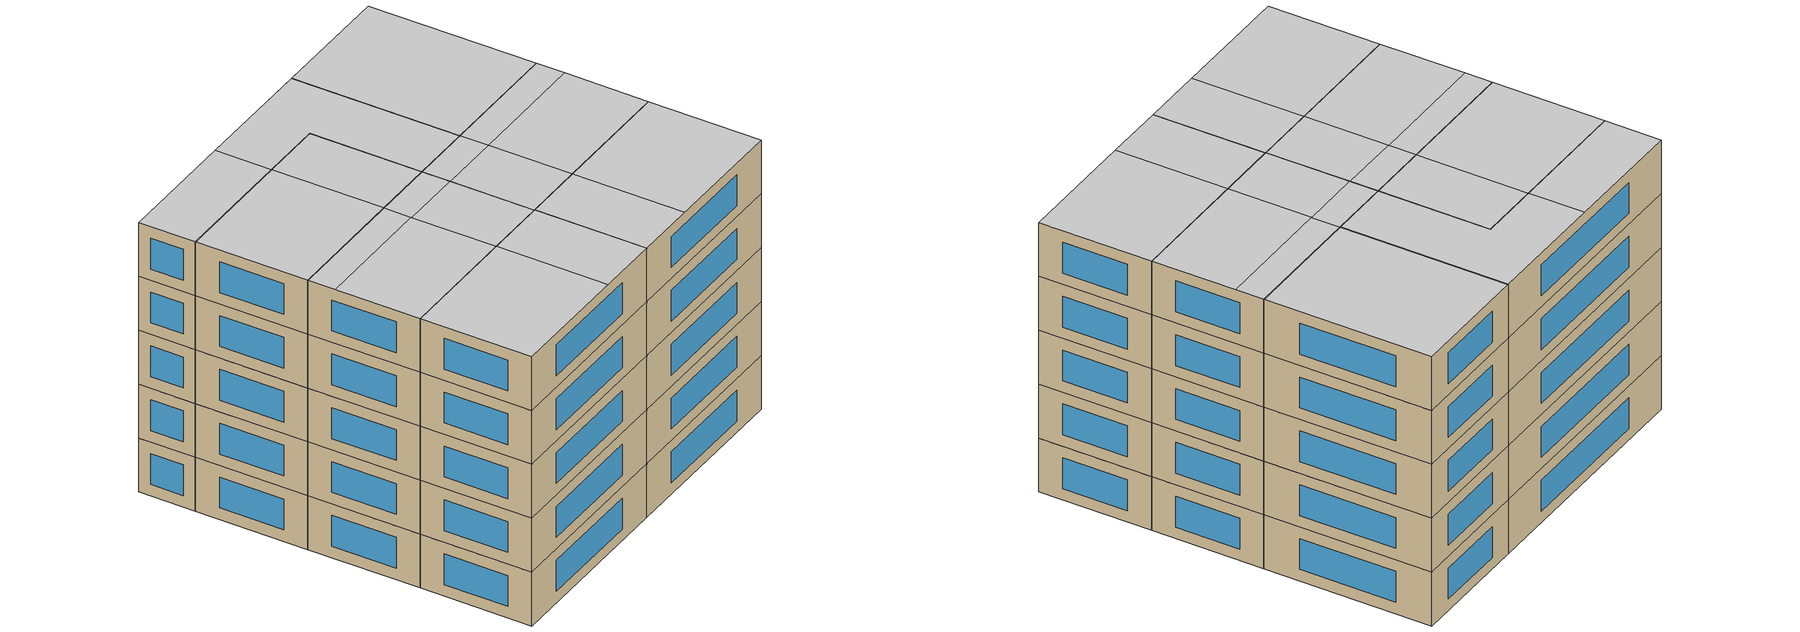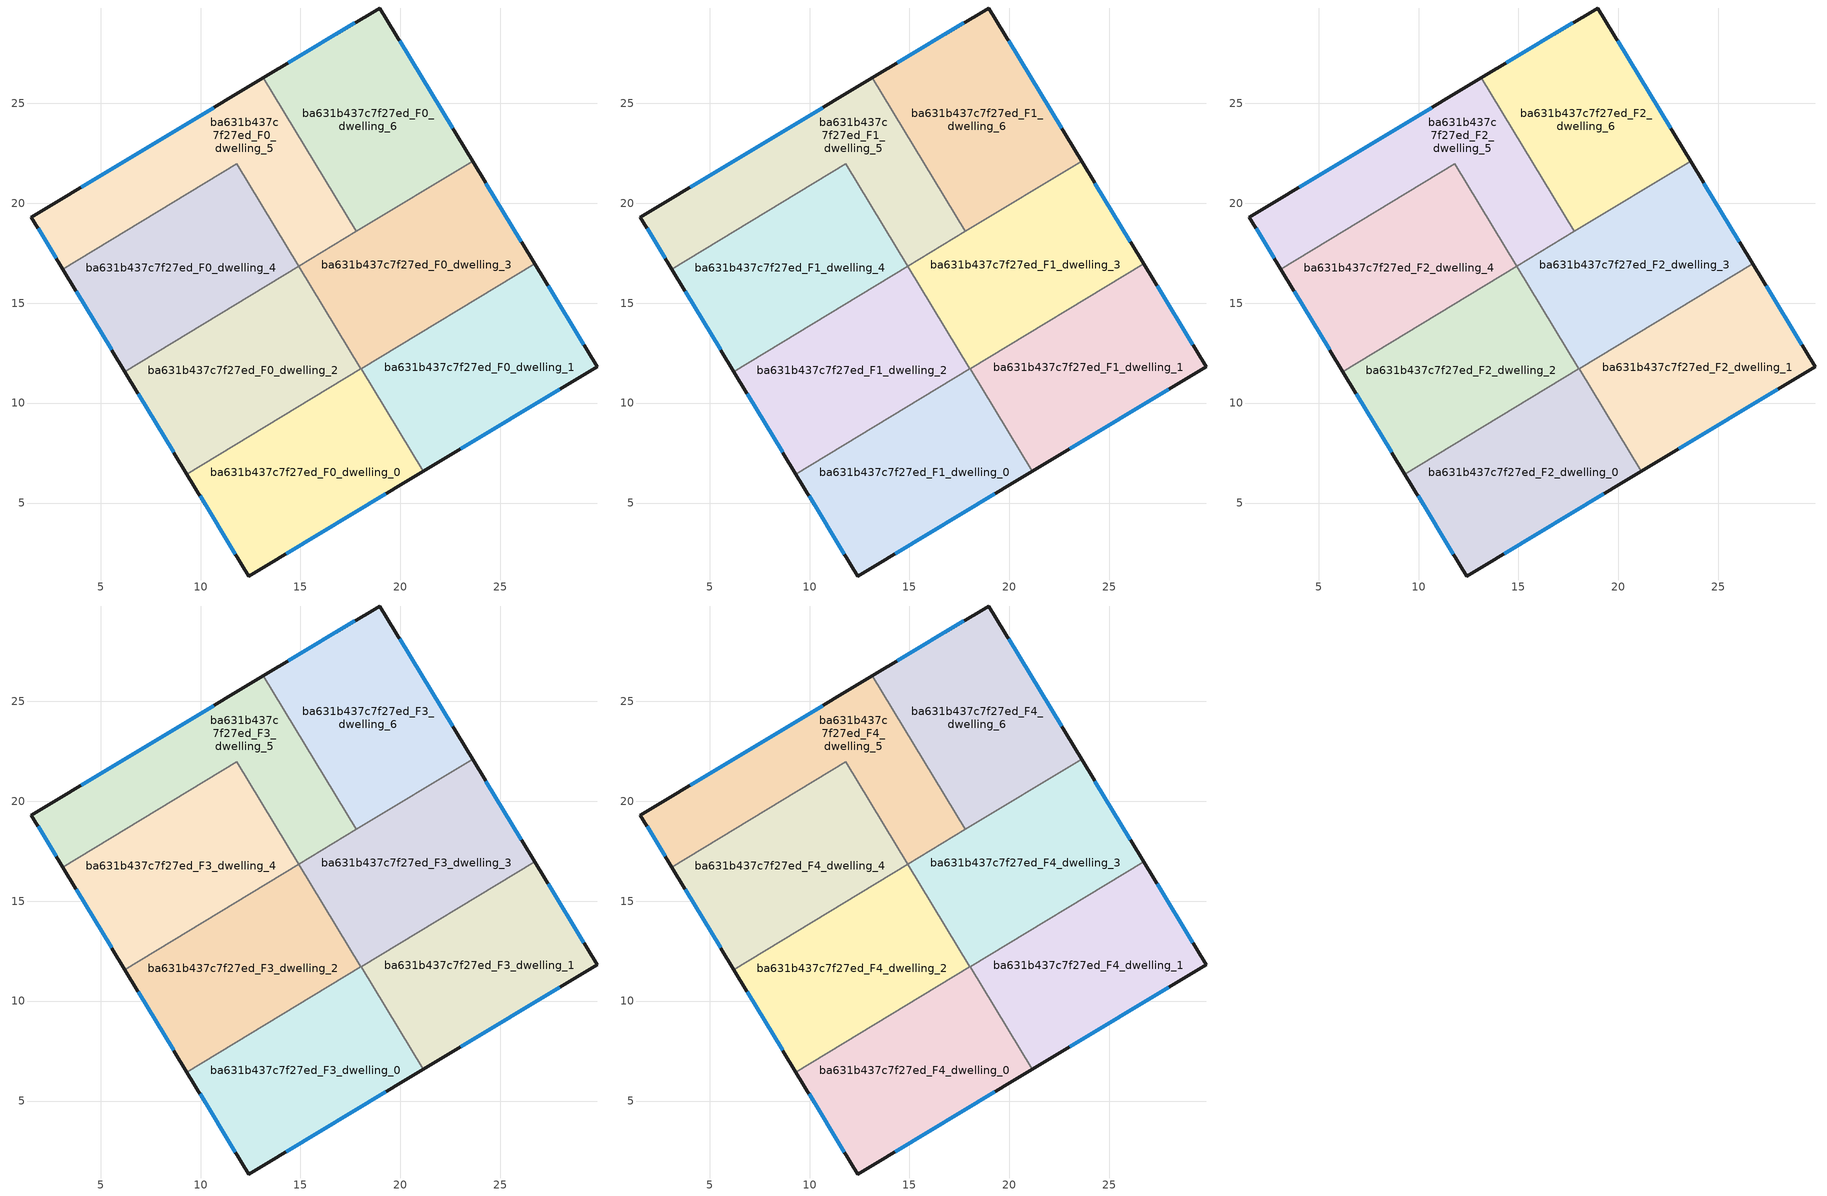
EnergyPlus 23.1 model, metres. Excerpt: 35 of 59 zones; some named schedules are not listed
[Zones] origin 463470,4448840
ba631b437c7f27ed_F0_dwelling_0
 floor ground (EU_floor_Construction): 18.05,11.73 21.15,6.6 12.41,1.35 9.32,6.44 z0
 wall outside (EU_wall_Construction): 9.32,6.44 12.41,1.35 21.15,6.6 z0:3
 wall to ba631b437c7f27ed_F0_dwelling_1 (EU_wall_Construction): 21.15,6.6 18.05,11.73 z0:3
 wall to ba631b437c7f27ed_F0_dwelling_2 (EU_wall_Construction): 18.02,11.71 9.32,6.44 z0:3
 wall to ba631b437c7f27ed_F0_dwelling_3 (EU_wall_Construction): 18.05,11.73 18.02,11.71 z0:3
 window (EU_Window_Construction): 14.28,2.47 19.28,5.48 / 9.98,5.35 11.75,2.44 z0.64:2.36
ba631b437c7f27ed_F0_dwelling_1
 floor ground (EU_floor_Construction): 26.72,16.98 29.84,11.82 21.15,6.6 18.05,11.73 z0
 wall outside (EU_wall_Construction): 21.15,6.6 29.84,11.82 26.72,16.98 z0:3
 wall to ba631b437c7f27ed_F0_dwelling_3 (EU_wall_Construction): 26.72,16.98 18.05,11.73 z0:3
 window (EU_Window_Construction): 23.01,7.72 27.98,10.7 / 29.17,12.93 27.39,15.87 z0.64:2.36
ba631b437c7f27ed_F0_dwelling_2
 floor ground (EU_floor_Construction): 14.91,16.84 18.02,11.71 9.32,6.44 6.22,11.57 z0
 wall outside (EU_wall_Construction): 6.22,11.57 9.32,6.44 z0:3
 wall to ba631b437c7f27ed_F0_dwelling_4 (EU_wall_Construction): 14.91,16.84 6.22,11.57 z0:3
 wall to ba631b437c7f27ed_F0_dwelling_3 (EU_wall_Construction): 18.02,11.71 14.91,16.84 z0:3
 window (EU_Window_Construction): 6.88,10.47 8.66,7.54 z0.64:2.36
ba631b437c7f27ed_F0_dwelling_3
 floor ground (EU_floor_Construction): 23.61,22.11 26.72,16.98 18.02,11.71 14.91,16.84 z0
 wall outside (EU_wall_Construction): 26.72,16.98 23.61,22.11 z0:3
 wall to ba631b437c7f27ed_F0_dwelling_6 (EU_wall_Construction): 23.61,22.11 17.8,18.58 z0:3
 wall to ba631b437c7f27ed_F0_dwelling_5 (EU_wall_Construction): 17.8,18.58 14.91,16.84 z0:3
 window (EU_Window_Construction): 26.05,18.08 24.28,21.01 z0.64:2.36
ba631b437c7f27ed_F0_dwelling_4
 floor ground (EU_floor_Construction): 11.81,21.97 14.91,16.84 6.22,11.57 3.11,16.7 z0
 wall outside (EU_wall_Construction): 3.11,16.7 6.22,11.57 z0:3
 wall to ba631b437c7f27ed_F0_dwelling_5 (EU_wall_Construction): 14.91,16.84 11.81,21.97 3.11,16.7 z0:3
 window (EU_Window_Construction): 3.78,15.6 5.55,12.67 z0.64:2.36
ba631b437c7f27ed_F0_dwelling_5
 floor ground (EU_floor_Construction): 13.15,26.26 17.8,18.58 14.91,16.84 11.81,21.97 3.11,16.7 1.54,19.29 z0
 wall outside (EU_wall_Construction): 13.15,26.26 1.54,19.29 3.11,16.7 z0:3
 wall to ba631b437c7f27ed_F0_dwelling_6 (EU_wall_Construction): 17.8,18.58 13.15,26.26 z0:3
 window (EU_Window_Construction): 1.88,18.74 2.77,17.25 / 10.66,24.77 4.02,20.79 z0.64:2.36
ba631b437c7f27ed_F0_dwelling_6
 floor ground (EU_floor_Construction): 18.97,29.76 23.61,22.11 17.8,18.58 13.15,26.26 z0
 wall outside (EU_wall_Construction): 23.61,22.11 18.97,29.76 13.15,26.26 z0:3
 window (EU_Window_Construction): 17.72,29.02 14.39,27.01 / 22.62,23.75 19.97,28.12 z0.64:2.36
ba631b437c7f27ed_F1_dwelling_0
 floor to ba631b437c7f27ed_F0_dwelling_0 (EU_floor_Construction): 18.05,11.73 21.15,6.6 12.41,1.35 9.32,6.44 z3
 wall outside (EU_wall_Construction): 9.32,6.44 12.41,1.35 21.15,6.6 z3:6
 wall to ba631b437c7f27ed_F1_dwelling_1 (EU_wall_Construction): 21.15,6.6 18.05,11.73 z3:6
 wall to ba631b437c7f27ed_F1_dwelling_2 (EU_wall_Construction): 18.02,11.71 9.32,6.44 z3:6
 wall to ba631b437c7f27ed_F1_dwelling_3 (EU_wall_Construction): 18.05,11.73 18.02,11.71 z3:6
 window (EU_Window_Construction): 14.28,2.47 19.28,5.48 / 9.98,5.35 11.75,2.44 z3.64:5.36
ba631b437c7f27ed_F1_dwelling_1
 floor to ba631b437c7f27ed_F0_dwelling_1 (EU_floor_Construction): 26.72,16.98 29.84,11.82 21.15,6.6 18.05,11.73 z3
 wall outside (EU_wall_Construction): 21.15,6.6 29.84,11.82 26.72,16.98 z3:6
 wall to ba631b437c7f27ed_F1_dwelling_3 (EU_wall_Construction): 26.72,16.98 18.05,11.73 z3:6
 window (EU_Window_Construction): 23.01,7.72 27.98,10.7 / 29.17,12.93 27.39,15.87 z3.64:5.36
ba631b437c7f27ed_F1_dwelling_2
 floor to ba631b437c7f27ed_F0_dwelling_2 (EU_floor_Construction): 14.91,16.84 18.02,11.71 9.32,6.44 6.22,11.57 z3
 wall outside (EU_wall_Construction): 6.22,11.57 9.32,6.44 z3:6
 wall to ba631b437c7f27ed_F1_dwelling_4 (EU_wall_Construction): 14.91,16.84 6.22,11.57 z3:6
 wall to ba631b437c7f27ed_F1_dwelling_3 (EU_wall_Construction): 18.02,11.71 14.91,16.84 z3:6
 window (EU_Window_Construction): 6.88,10.47 8.66,7.54 z3.64:5.36
ba631b437c7f27ed_F1_dwelling_3
 floor to ba631b437c7f27ed_F0_dwelling_3 (EU_floor_Construction): 23.61,22.11 26.72,16.98 18.02,11.71 14.91,16.84 z3
 wall outside (EU_wall_Construction): 26.72,16.98 23.61,22.11 z3:6
 wall to ba631b437c7f27ed_F1_dwelling_6 (EU_wall_Construction): 23.61,22.11 17.8,18.58 z3:6
 wall to ba631b437c7f27ed_F1_dwelling_5 (EU_wall_Construction): 17.8,18.58 14.91,16.84 z3:6
 window (EU_Window_Construction): 26.05,18.08 24.28,21.01 z3.64:5.36
ba631b437c7f27ed_F1_dwelling_4
 floor to ba631b437c7f27ed_F0_dwelling_4 (EU_floor_Construction): 11.81,21.97 14.91,16.84 6.22,11.57 3.11,16.7 z3
 wall outside (EU_wall_Construction): 3.11,16.7 6.22,11.57 z3:6
 wall to ba631b437c7f27ed_F1_dwelling_5 (EU_wall_Construction): 14.91,16.84 11.81,21.97 3.11,16.7 z3:6
 window (EU_Window_Construction): 3.78,15.6 5.55,12.67 z3.64:5.36
ba631b437c7f27ed_F1_dwelling_5
 floor to ba631b437c7f27ed_F0_dwelling_5 (EU_floor_Construction): 13.15,26.26 17.8,18.58 14.91,16.84 11.81,21.97 3.11,16.7 1.54,19.29 z3
 wall outside (EU_wall_Construction): 13.15,26.26 1.54,19.29 3.11,16.7 z3:6
 wall to ba631b437c7f27ed_F1_dwelling_6 (EU_wall_Construction): 17.8,18.58 13.15,26.26 z3:6
 window (EU_Window_Construction): 1.88,18.74 2.77,17.25 / 10.66,24.77 4.02,20.79 z3.64:5.36
ba631b437c7f27ed_F1_dwelling_6
 floor to ba631b437c7f27ed_F0_dwelling_6 (EU_floor_Construction): 18.97,29.76 23.61,22.11 17.8,18.58 13.15,26.26 z3
 wall outside (EU_wall_Construction): 23.61,22.11 18.97,29.76 13.15,26.26 z3:6
 window (EU_Window_Construction): 17.72,29.02 14.39,27.01 / 22.62,23.75 19.97,28.12 z3.64:5.36
ba631b437c7f27ed_F2_dwelling_0
 floor to ba631b437c7f27ed_F1_dwelling_0 (EU_floor_Construction): 18.05,11.73 21.15,6.6 12.41,1.35 9.32,6.44 z6
 wall outside (EU_wall_Construction): 9.32,6.44 12.41,1.35 21.15,6.6 z6:9
 wall to ba631b437c7f27ed_F2_dwelling_1 (EU_wall_Construction): 21.15,6.6 18.05,11.73 z6:9
 wall to ba631b437c7f27ed_F2_dwelling_2 (EU_wall_Construction): 18.02,11.71 9.32,6.44 z6:9
 wall to ba631b437c7f27ed_F2_dwelling_3 (EU_wall_Construction): 18.05,11.73 18.02,11.71 z6:9
 window (EU_Window_Construction): 14.28,2.47 19.28,5.48 / 9.98,5.35 11.75,2.44 z6.64:8.36
ba631b437c7f27ed_F2_dwelling_1
 floor to ba631b437c7f27ed_F1_dwelling_1 (EU_floor_Construction): 26.72,16.98 29.84,11.82 21.15,6.6 18.05,11.73 z6
 wall outside (EU_wall_Construction): 21.15,6.6 29.84,11.82 26.72,16.98 z6:9
 wall to ba631b437c7f27ed_F2_dwelling_3 (EU_wall_Construction): 26.72,16.98 18.05,11.73 z6:9
 window (EU_Window_Construction): 23.01,7.72 27.98,10.7 / 29.17,12.93 27.39,15.87 z6.64:8.36
ba631b437c7f27ed_F2_dwelling_2
 floor to ba631b437c7f27ed_F1_dwelling_2 (EU_floor_Construction): 14.91,16.84 18.02,11.71 9.32,6.44 6.22,11.57 z6
 wall outside (EU_wall_Construction): 6.22,11.57 9.32,6.44 z6:9
 wall to ba631b437c7f27ed_F2_dwelling_4 (EU_wall_Construction): 14.91,16.84 6.22,11.57 z6:9
 wall to ba631b437c7f27ed_F2_dwelling_3 (EU_wall_Construction): 18.02,11.71 14.91,16.84 z6:9
 window (EU_Window_Construction): 6.88,10.47 8.66,7.54 z6.64:8.36
ba631b437c7f27ed_F2_dwelling_3
 floor to ba631b437c7f27ed_F1_dwelling_3 (EU_floor_Construction): 23.61,22.11 26.72,16.98 18.02,11.71 14.91,16.84 z6
 wall outside (EU_wall_Construction): 26.72,16.98 23.61,22.11 z6:9
 wall to ba631b437c7f27ed_F2_dwelling_6 (EU_wall_Construction): 23.61,22.11 17.8,18.58 z6:9
 wall to ba631b437c7f27ed_F2_dwelling_5 (EU_wall_Construction): 17.8,18.58 14.91,16.84 z6:9
 window (EU_Window_Construction): 26.05,18.08 24.28,21.01 z6.64:8.36
ba631b437c7f27ed_F2_dwelling_4
 floor to ba631b437c7f27ed_F1_dwelling_4 (EU_floor_Construction): 11.81,21.97 14.91,16.84 6.22,11.57 3.11,16.7 z6
 wall outside (EU_wall_Construction): 3.11,16.7 6.22,11.57 z6:9
 wall to ba631b437c7f27ed_F2_dwelling_5 (EU_wall_Construction): 14.91,16.84 11.81,21.97 3.11,16.7 z6:9
 window (EU_Window_Construction): 3.78,15.6 5.55,12.67 z6.64:8.36
ba631b437c7f27ed_F2_dwelling_5
 floor to ba631b437c7f27ed_F1_dwelling_5 (EU_floor_Construction): 13.15,26.26 17.8,18.58 14.91,16.84 11.81,21.97 3.11,16.7 1.54,19.29 z6
 wall outside (EU_wall_Construction): 13.15,26.26 1.54,19.29 3.11,16.7 z6:9
 wall to ba631b437c7f27ed_F2_dwelling_6 (EU_wall_Construction): 17.8,18.58 13.15,26.26 z6:9
 window (EU_Window_Construction): 1.88,18.74 2.77,17.25 / 10.66,24.77 4.02,20.79 z6.64:8.36
ba631b437c7f27ed_F2_dwelling_6
 floor to ba631b437c7f27ed_F1_dwelling_6 (EU_floor_Construction): 18.97,29.76 23.61,22.11 17.8,18.58 13.15,26.26 z6
 wall outside (EU_wall_Construction): 23.61,22.11 18.97,29.76 13.15,26.26 z6:9
 window (EU_Window_Construction): 17.72,29.02 14.39,27.01 / 22.62,23.75 19.97,28.12 z6.64:8.36
ba631b437c7f27ed_F3_dwelling_0
 floor to ba631b437c7f27ed_F2_dwelling_0 (EU_floor_Construction): 18.05,11.73 21.15,6.6 12.41,1.35 9.32,6.44 z9
 wall outside (EU_wall_Construction): 9.32,6.44 12.41,1.35 21.15,6.6 z9:12
 wall to ba631b437c7f27ed_F3_dwelling_1 (EU_wall_Construction): 21.15,6.6 18.05,11.73 z9:12
 wall to ba631b437c7f27ed_F3_dwelling_2 (EU_wall_Construction): 18.02,11.71 9.32,6.44 z9:12
 wall to ba631b437c7f27ed_F3_dwelling_3 (EU_wall_Construction): 18.05,11.73 18.02,11.71 z9:12
 window (EU_Window_Construction): 14.28,2.47 19.28,5.48 / 9.98,5.35 11.75,2.44 z9.64:11.36
ba631b437c7f27ed_F3_dwelling_1
 floor to ba631b437c7f27ed_F2_dwelling_1 (EU_floor_Construction): 26.72,16.98 29.84,11.82 21.15,6.6 18.05,11.73 z9
 wall outside (EU_wall_Construction): 21.15,6.6 29.84,11.82 26.72,16.98 z9:12
 wall to ba631b437c7f27ed_F3_dwelling_3 (EU_wall_Construction): 26.72,16.98 18.05,11.73 z9:12
 window (EU_Window_Construction): 23.01,7.72 27.98,10.7 / 29.17,12.93 27.39,15.87 z9.64:11.36
ba631b437c7f27ed_F3_dwelling_2
 floor to ba631b437c7f27ed_F2_dwelling_2 (EU_floor_Construction): 14.91,16.84 18.02,11.71 9.32,6.44 6.22,11.57 z9
 wall outside (EU_wall_Construction): 6.22,11.57 9.32,6.44 z9:12
 wall to ba631b437c7f27ed_F3_dwelling_4 (EU_wall_Construction): 14.91,16.84 6.22,11.57 z9:12
 wall to ba631b437c7f27ed_F3_dwelling_3 (EU_wall_Construction): 18.02,11.71 14.91,16.84 z9:12
 window (EU_Window_Construction): 6.88,10.47 8.66,7.54 z9.64:11.36
ba631b437c7f27ed_F3_dwelling_3
 floor to ba631b437c7f27ed_F2_dwelling_3 (EU_floor_Construction): 23.61,22.11 26.72,16.98 18.02,11.71 14.91,16.84 z9
 wall outside (EU_wall_Construction): 26.72,16.98 23.61,22.11 z9:12
 wall to ba631b437c7f27ed_F3_dwelling_6 (EU_wall_Construction): 23.61,22.11 17.8,18.58 z9:12
 wall to ba631b437c7f27ed_F3_dwelling_5 (EU_wall_Construction): 17.8,18.58 14.91,16.84 z9:12
 window (EU_Window_Construction): 26.05,18.08 24.28,21.01 z9.64:11.36
ba631b437c7f27ed_F3_dwelling_4
 floor to ba631b437c7f27ed_F2_dwelling_4 (EU_floor_Construction): 11.81,21.97 14.91,16.84 6.22,11.57 3.11,16.7 z9
 wall outside (EU_wall_Construction): 3.11,16.7 6.22,11.57 z9:12
 wall to ba631b437c7f27ed_F3_dwelling_5 (EU_wall_Construction): 14.91,16.84 11.81,21.97 3.11,16.7 z9:12
 window (EU_Window_Construction): 3.78,15.6 5.55,12.67 z9.64:11.36
ba631b437c7f27ed_F3_dwelling_5
 floor to ba631b437c7f27ed_F2_dwelling_5 (EU_floor_Construction): 13.15,26.26 17.8,18.58 14.91,16.84 11.81,21.97 3.11,16.7 1.54,19.29 z9
 wall outside (EU_wall_Construction): 13.15,26.26 1.54,19.29 3.11,16.7 z9:12
 wall to ba631b437c7f27ed_F3_dwelling_6 (EU_wall_Construction): 17.8,18.58 13.15,26.26 z9:12
 window (EU_Window_Construction): 1.88,18.74 2.77,17.25 / 10.66,24.77 4.02,20.79 z9.64:11.36
ba631b437c7f27ed_F3_dwelling_6
 floor to ba631b437c7f27ed_F2_dwelling_6 (EU_floor_Construction): 18.97,29.76 23.61,22.11 17.8,18.58 13.15,26.26 z9
 wall outside (EU_wall_Construction): 23.61,22.11 18.97,29.76 13.15,26.26 z9:12
 window (EU_Window_Construction): 17.72,29.02 14.39,27.01 / 22.62,23.75 19.97,28.12 z9.64:11.36
ba631b437c7f27ed_F4_dwelling_0
 floor to ba631b437c7f27ed_F3_dwelling_0 (EU_floor_Construction): 18.05,11.73 21.15,6.6 12.41,1.35 9.32,6.44 z12
 wall outside (EU_wall_Construction): 9.32,6.44 12.41,1.35 21.15,6.6 z12:15
 wall to ba631b437c7f27ed_F4_dwelling_1 (EU_wall_Construction): 21.15,6.6 18.05,11.73 z12:15
 wall to ba631b437c7f27ed_F4_dwelling_2 (EU_wall_Construction): 18.02,11.71 9.32,6.44 z12:15
 wall to ba631b437c7f27ed_F4_dwelling_3 (EU_wall_Construction): 18.05,11.73 18.02,11.71 z12:15
 window (EU_Window_Construction): 14.28,2.47 19.28,5.48 / 9.98,5.35 11.75,2.44 z12.64:14.36
 ceiling to ba631b437c7f27ed_F5_dwelling_4 (EU_floor_Construction): 18.22,4.84 15.12,9.96 9.32,6.44 12.41,1.35 z15
 ceiling to ba631b437c7f27ed_F5_dwelling_2 (EU_floor_Construction): 21.15,6.6 18.05,11.73 15.12,9.96 18.22,4.84 z15
ba631b437c7f27ed_F4_dwelling_1
 floor to ba631b437c7f27ed_F3_dwelling_1 (EU_floor_Construction): 26.72,16.98 29.84,11.82 21.15,6.6 18.05,11.73 z12
 wall outside (EU_wall_Construction): 21.15,6.6 29.84,11.82 26.72,16.98 z12:15
 wall to ba631b437c7f27ed_F4_dwelling_3 (EU_wall_Construction): 26.72,16.98 18.05,11.73 z12:15
 window (EU_Window_Construction): 23.01,7.72 27.98,10.7 / 29.17,12.93 27.39,15.87 z12.64:14.36
 ceiling to ba631b437c7f27ed_F5_dwelling_0 (EU_floor_Construction): 29.84,11.82 26.72,16.98 20.92,13.47 24.03,8.33 z15
 ceiling to ba631b437c7f27ed_F5_dwelling_2 (EU_floor_Construction): 24.03,8.33 20.92,13.47 18.05,11.73 21.15,6.6 z15
ba631b437c7f27ed_F4_dwelling_2
 floor to ba631b437c7f27ed_F3_dwelling_2 (EU_floor_Construction): 14.91,16.84 18.02,11.71 9.32,6.44 6.22,11.57 z12
 wall outside (EU_wall_Construction): 6.22,11.57 9.32,6.44 z12:15
 wall to ba631b437c7f27ed_F4_dwelling_4 (EU_wall_Construction): 14.91,16.84 6.22,11.57 z12:15
 wall to ba631b437c7f27ed_F4_dwelling_3 (EU_wall_Construction): 18.02,11.71 14.91,16.84 z12:15
 window (EU_Window_Construction): 6.88,10.47 8.66,7.54 z12.64:14.36
 ceiling to ba631b437c7f27ed_F5_dwelling_2 (EU_floor_Construction): 18.02,11.71 15.69,15.56 12.79,13.8 15.12,9.96 z15
 ceiling adiabatic (EU_roof_Construction): 18.02,11.71 15.69,15.56 12.79,13.8 15.12,9.96 z15
 ceiling to ba631b437c7f27ed_F5_dwelling_4 (EU_floor_Construction): 15.12,9.96 12.78,13.82 6.98,10.31 9.32,6.44 z15
 ceiling to ba631b437c7f27ed_F5_dwelling_3 (EU_floor_Construction): 15.69,15.56 14.91,16.84 12.01,15.08 12.79,13.8 z15
 ceiling to ba631b437c7f27ed_F5_dwelling_5 (EU_floor_Construction): 12.78,13.82 12.01,15.08 6.22,11.57 6.98,10.31 z15
ba631b437c7f27ed_F4_dwelling_3
 floor to ba631b437c7f27ed_F3_dwelling_3 (EU_floor_Construction): 23.61,22.11 26.72,16.98 18.02,11.71 14.91,16.84 z12
 wall outside (EU_wall_Construction): 26.72,16.98 23.61,22.11 z12:15
 wall to ba631b437c7f27ed_F4_dwelling_6 (EU_wall_Construction): 23.61,22.11 17.8,18.58 z12:15
 wall to ba631b437c7f27ed_F4_dwelling_5 (EU_wall_Construction): 17.8,18.58 14.91,16.84 z12:15
 window (EU_Window_Construction): 26.05,18.08 24.28,21.01 z12.64:14.36
 ceiling to ba631b437c7f27ed_F5_dwelling_3 (EU_floor_Construction): 18.59,17.31 17.81,18.59 14.91,16.84 15.69,15.56 z15
 ceiling to ba631b437c7f27ed_F5_dwelling_0 (EU_floor_Construction): 26.72,16.98 24.4,20.8 18.6,17.29 20.92,13.47 z15
 ceiling to ba631b437c7f27ed_F5_dwelling_1 (EU_floor_Construction): 24.4,20.8 23.61,22.11 17.81,18.59 18.6,17.29 z15
 ceiling to ba631b437c7f27ed_F5_dwelling_2 (EU_floor_Construction): 20.92,13.47 18.59,17.31 15.69,15.56 18.02,11.71 z15
ba631b437c7f27ed_F4_dwelling_4
 floor to ba631b437c7f27ed_F3_dwelling_4 (EU_floor_Construction): 11.81,21.97 14.91,16.84 6.22,11.57 3.11,16.7 z12
 wall outside (EU_wall_Construction): 3.11,16.7 6.22,11.57 z12:15
 wall to ba631b437c7f27ed_F4_dwelling_5 (EU_wall_Construction): 14.91,16.84 11.81,21.97 3.11,16.7 z12:15
 window (EU_Window_Construction): 3.78,15.6 5.55,12.67 z12.64:14.36
 ceiling adiabatic (EU_roof_Construction): 12.01,15.08 8.91,20.21 3.11,16.7 6.22,11.57 z15
 ceiling to ba631b437c7f27ed_F5_dwelling_3 (EU_floor_Construction): 14.91,16.84 11.81,21.97 8.91,20.21 12.01,15.08 z15
ba631b437c7f27ed_F4_dwelling_5
 floor to ba631b437c7f27ed_F3_dwelling_5 (EU_floor_Construction): 13.15,26.26 17.8,18.58 14.91,16.84 11.81,21.97 3.11,16.7 1.54,19.29 z12
 wall outside (EU_wall_Construction): 13.15,26.26 1.54,19.29 3.11,16.7 z12:15
 wall to ba631b437c7f27ed_F4_dwelling_6 (EU_wall_Construction): 17.8,18.58 13.15,26.26 z12:15
 window (EU_Window_Construction): 1.88,18.74 2.77,17.25 / 10.66,24.77 4.02,20.79 z12.64:14.36
 ceiling to ba631b437c7f27ed_F5_dwelling_3 (EU_floor_Construction): 17.8,18.58 13.15,26.26 7.35,22.78 8.91,20.21 11.81,21.97 14.91,16.84 z15
 ceiling to ba631b437c7f27ed_F5_dwelling_5 (EU_floor_Construction): 8.91,20.21 7.35,22.78 1.54,19.29 3.11,16.7 z15
ba631b437c7f27ed_F4_dwelling_6
 floor to ba631b437c7f27ed_F3_dwelling_6 (EU_floor_Construction): 18.97,29.76 23.61,22.11 17.8,18.58 13.15,26.26 z12
 wall outside (EU_wall_Construction): 23.61,22.11 18.97,29.76 13.15,26.26 z12:15
 window (EU_Window_Construction): 17.72,29.02 14.39,27.01 / 22.62,23.75 19.97,28.12 z12.64:14.36
 ceiling to ba631b437c7f27ed_F5_dwelling_3 (EU_floor_Construction): 17.81,18.6 13.16,26.27 13.15,26.26 17.8,18.58 z15
 ceiling adiabatic (EU_roof_Construction): 23.61,22.11 18.97,29.76 13.16,26.27 17.81,18.6 z15
[Building]
EU S2 Campaign: North Axis=0; Terrain=City; Solar Distribution=FullExterior
[Site:Location]
Yerevan-Zvartnots.Intl.AP: Latitude=40.15; Longitude=44.383; Time Zone=4; Elevation=854
[SizingPeriod:WeatherFileDays]
AnnualSizingPeriod: Begin Month=1; Begin Day of Month=1; End Month=12; End Day of Month=31; Day of Week for Start Day=Monday; Use Weather File Daylight Saving Period=No; Use Weather File Rain and Snow Indicators=No
[MATERIAL]
EU_InternalMass_Material: Roughness=MediumRough; Thickness=0.1; Conductivity=1; Density=1800; Specific Heat=900; Thermal Absorptance=0.9; Solar Absorptance=0.7; Visible Absorptance=0.7
[MATERIAL:NOMASS] Roughness=MediumRough; Thermal Absorptance=0.9; Solar Absorptance=0.7; Visible Absorptance=0.7
Name | Thermal Resistance
EU_wall_NoMass | 1.05043
EU_roof_NoMass | 1.45357
EU_floor_NoMass | 0.478065
[WINDOWMATERIAL:SIMPLEGLAZINGSYSTEM]
EU_Window_SimpleGlazing: UFactor=2.5566; Solar Heat Gain Coefficient=0.75; Visible Transmittance=0.75
[CONSTRUCTION]
EU_wall_Construction: EU_wall_NoMass
EU_roof_Construction: EU_roof_NoMass
EU_floor_Construction: EU_floor_NoMass
EU_Window_Construction: EU_Window_SimpleGlazing
EU_InternalMass_Construction: EU_InternalMass_Material
[ZONE] Type=1; Multiplier=1; Ceiling Height=autocalculate; Floor Area=autocalculate; Part of Total Floor Area=Yes
Name | Volume
ba631b437c7f27ed_F0_dwelling_0; ba631b437c7f27ed_F1_dwelling_0; ba631b437c7f27ed_F2_dwelling_0; ba631b437c7f27ed_F3_dwelling_0; ba631b437c7f27ed_F4_dwelling_0 | 182.847
ba631b437c7f27ed_F0_dwelling_1; ba631b437c7f27ed_F1_dwelling_1; ba631b437c7f27ed_F2_dwelling_1; ba631b437c7f27ed_F3_dwelling_1; ba631b437c7f27ed_F4_dwelling_1 | 182.845
ba631b437c7f27ed_F0_dwelling_2; ba631b437c7f27ed_F1_dwelling_2; ba631b437c7f27ed_F2_dwelling_2; ba631b437c7f27ed_F3_dwelling_2; ba631b437c7f27ed_F4_dwelling_2 | 182.84
ba631b437c7f27ed_F0_dwelling_3; ba631b437c7f27ed_F1_dwelling_3; ba631b437c7f27ed_F2_dwelling_3; ba631b437c7f27ed_F3_dwelling_3; ba631b437c7f27ed_F4_dwelling_3 | 182.848
ba631b437c7f27ed_F0_dwelling_4; ba631b437c7f27ed_F1_dwelling_4; ba631b437c7f27ed_F2_dwelling_4; ba631b437c7f27ed_F3_dwelling_4; ba631b437c7f27ed_F4_dwelling_4 | 182.864
ba631b437c7f27ed_F0_dwelling_5; ba631b437c7f27ed_F1_dwelling_5; ba631b437c7f27ed_F2_dwelling_5; ba631b437c7f27ed_F3_dwelling_5; ba631b437c7f27ed_F4_dwelling_5 | 182.827
ba631b437c7f27ed_F0_dwelling_6; ba631b437c7f27ed_F1_dwelling_6; ba631b437c7f27ed_F2_dwelling_6; ba631b437c7f27ed_F3_dwelling_6; ba631b437c7f27ed_F4_dwelling_6 | 182.849
[INTERNALMASS] Construction=EU_InternalMass_Construction
Name | Zone or ZoneList | Surface Area
ba631b437c7f27ed_F0_dwelling_0_EU_InternalMass | ba631b437c7f27ed_F0_dwelling_0 | 60.9492
ba631b437c7f27ed_F0_dwelling_1_EU_InternalMass | ba631b437c7f27ed_F0_dwelling_1 | 60.948
ba631b437c7f27ed_F0_dwelling_2_EU_InternalMass | ba631b437c7f27ed_F0_dwelling_2 | 60.9487
ba631b437c7f27ed_F0_dwelling_3_EU_InternalMass | ba631b437c7f27ed_F0_dwelling_3 | 60.9482
ba631b437c7f27ed_F0_dwelling_4_EU_InternalMass | ba631b437c7f27ed_F0_dwelling_4 | 60.9495
ba631b437c7f27ed_F0_dwelling_5_EU_InternalMass | ba631b437c7f27ed_F0_dwelling_5 | 60.9438
ba631b437c7f27ed_F0_dwelling_6_EU_InternalMass | ba631b437c7f27ed_F0_dwelling_6 | 60.9483
ba631b437c7f27ed_F1_dwelling_0_EU_InternalMass | ba631b437c7f27ed_F1_dwelling_0 | 60.9492
ba631b437c7f27ed_F1_dwelling_1_EU_InternalMass | ba631b437c7f27ed_F1_dwelling_1 | 60.948
ba631b437c7f27ed_F1_dwelling_2_EU_InternalMass | ba631b437c7f27ed_F1_dwelling_2 | 60.9487
ba631b437c7f27ed_F1_dwelling_3_EU_InternalMass | ba631b437c7f27ed_F1_dwelling_3 | 60.9482
ba631b437c7f27ed_F1_dwelling_4_EU_InternalMass | ba631b437c7f27ed_F1_dwelling_4 | 60.9495
ba631b437c7f27ed_F1_dwelling_5_EU_InternalMass | ba631b437c7f27ed_F1_dwelling_5 | 60.9438
ba631b437c7f27ed_F1_dwelling_6_EU_InternalMass | ba631b437c7f27ed_F1_dwelling_6 | 60.9483
ba631b437c7f27ed_F2_dwelling_0_EU_InternalMass | ba631b437c7f27ed_F2_dwelling_0 | 60.9492
ba631b437c7f27ed_F2_dwelling_1_EU_InternalMass | ba631b437c7f27ed_F2_dwelling_1 | 60.948
ba631b437c7f27ed_F2_dwelling_2_EU_InternalMass | ba631b437c7f27ed_F2_dwelling_2 | 60.9487
ba631b437c7f27ed_F2_dwelling_3_EU_InternalMass | ba631b437c7f27ed_F2_dwelling_3 | 60.9482
ba631b437c7f27ed_F2_dwelling_4_EU_InternalMass | ba631b437c7f27ed_F2_dwelling_4 | 60.9495
ba631b437c7f27ed_F2_dwelling_5_EU_InternalMass | ba631b437c7f27ed_F2_dwelling_5 | 60.9438
ba631b437c7f27ed_F2_dwelling_6_EU_InternalMass | ba631b437c7f27ed_F2_dwelling_6 | 60.9483
ba631b437c7f27ed_F3_dwelling_0_EU_InternalMass | ba631b437c7f27ed_F3_dwelling_0 | 60.9492
ba631b437c7f27ed_F3_dwelling_1_EU_InternalMass | ba631b437c7f27ed_F3_dwelling_1 | 60.948
ba631b437c7f27ed_F3_dwelling_2_EU_InternalMass | ba631b437c7f27ed_F3_dwelling_2 | 60.9487
ba631b437c7f27ed_F3_dwelling_3_EU_InternalMass | ba631b437c7f27ed_F3_dwelling_3 | 60.9482
ba631b437c7f27ed_F3_dwelling_4_EU_InternalMass | ba631b437c7f27ed_F3_dwelling_4 | 60.9495
ba631b437c7f27ed_F3_dwelling_5_EU_InternalMass | ba631b437c7f27ed_F3_dwelling_5 | 60.9438
ba631b437c7f27ed_F3_dwelling_6_EU_InternalMass | ba631b437c7f27ed_F3_dwelling_6 | 60.9483
ba631b437c7f27ed_F4_dwelling_0_EU_InternalMass | ba631b437c7f27ed_F4_dwelling_0 | 60.9492
ba631b437c7f27ed_F4_dwelling_1_EU_InternalMass | ba631b437c7f27ed_F4_dwelling_1 | 60.948
ba631b437c7f27ed_F4_dwelling_2_EU_InternalMass | ba631b437c7f27ed_F4_dwelling_2 | 60.9487
ba631b437c7f27ed_F4_dwelling_3_EU_InternalMass | ba631b437c7f27ed_F4_dwelling_3 | 60.9482
ba631b437c7f27ed_F4_dwelling_4_EU_InternalMass | ba631b437c7f27ed_F4_dwelling_4 | 60.9495
ba631b437c7f27ed_F4_dwelling_5_EU_InternalMass | ba631b437c7f27ed_F4_dwelling_5 | 60.9438
ba631b437c7f27ed_F4_dwelling_6_EU_InternalMass | ba631b437c7f27ed_F4_dwelling_6 | 60.9483
[OTHEREQUIPMENT] Fuel Type=Electricity; Design Level Calculation Method=Watts/Area; Power per Zone Floor Area=1; Fraction Latent=0; Fraction Radiant=0; Fraction Lost=0; Carbon Dioxide Generation Rate=0; EndUse Subcategory=EU_Step8_InternalGains
Name | Zone or ZoneList or Space or SpaceList | Schedule
EU_Step8_InternalGain_ba631b437c7f27ed_F0_dwelling_0_f000 | ba631b437c7f27ed_F0_dwelling_0 | EU_Step8_GainSchedule_ba631b437c7f27ed_F0_dwelling_0_f000
EU_Step8_InternalGain_ba631b437c7f27ed_F0_dwelling_1_f000 | ba631b437c7f27ed_F0_dwelling_1 | EU_Step8_GainSchedule_ba631b437c7f27ed_F0_dwelling_1_f000
EU_Step8_InternalGain_ba631b437c7f27ed_F0_dwelling_2_f000 | ba631b437c7f27ed_F0_dwelling_2 | EU_Step8_GainSchedule_ba631b437c7f27ed_F0_dwelling_2_f000
EU_Step8_InternalGain_ba631b437c7f27ed_F0_dwelling_3_f000 | ba631b437c7f27ed_F0_dwelling_3 | EU_Step8_GainSchedule_ba631b437c7f27ed_F0_dwelling_3_f000
EU_Step8_InternalGain_ba631b437c7f27ed_F0_dwelling_4_f000 | ba631b437c7f27ed_F0_dwelling_4 | EU_Step8_GainSchedule_ba631b437c7f27ed_F0_dwelling_4_f000
EU_Step8_InternalGain_ba631b437c7f27ed_F0_dwelling_5_f000 | ba631b437c7f27ed_F0_dwelling_5 | EU_Step8_GainSchedule_ba631b437c7f27ed_F0_dwelling_5_f000
EU_Step8_InternalGain_ba631b437c7f27ed_F0_dwelling_6_f000 | ba631b437c7f27ed_F0_dwelling_6 | EU_Step8_GainSchedule_ba631b437c7f27ed_F0_dwelling_6_f000
EU_Step8_InternalGain_ba631b437c7f27ed_F1_dwelling_0_f000 | ba631b437c7f27ed_F1_dwelling_0 | EU_Step8_GainSchedule_ba631b437c7f27ed_F1_dwelling_0_f000
EU_Step8_InternalGain_ba631b437c7f27ed_F1_dwelling_1_f000 | ba631b437c7f27ed_F1_dwelling_1 | EU_Step8_GainSchedule_ba631b437c7f27ed_F1_dwelling_1_f000
EU_Step8_InternalGain_ba631b437c7f27ed_F1_dwelling_2_f000 | ba631b437c7f27ed_F1_dwelling_2 | EU_Step8_GainSchedule_ba631b437c7f27ed_F1_dwelling_2_f000
EU_Step8_InternalGain_ba631b437c7f27ed_F1_dwelling_3_f000 | ba631b437c7f27ed_F1_dwelling_3 | EU_Step8_GainSchedule_ba631b437c7f27ed_F1_dwelling_3_f000
EU_Step8_InternalGain_ba631b437c7f27ed_F1_dwelling_4_f000 | ba631b437c7f27ed_F1_dwelling_4 | EU_Step8_GainSchedule_ba631b437c7f27ed_F1_dwelling_4_f000
EU_Step8_InternalGain_ba631b437c7f27ed_F1_dwelling_5_f000 | ba631b437c7f27ed_F1_dwelling_5 | EU_Step8_GainSchedule_ba631b437c7f27ed_F1_dwelling_5_f000
EU_Step8_InternalGain_ba631b437c7f27ed_F1_dwelling_6_f000 | ba631b437c7f27ed_F1_dwelling_6 | EU_Step8_GainSchedule_ba631b437c7f27ed_F1_dwelling_6_f000
EU_Step8_InternalGain_ba631b437c7f27ed_F2_dwelling_0_f000 | ba631b437c7f27ed_F2_dwelling_0 | EU_Step8_GainSchedule_ba631b437c7f27ed_F2_dwelling_0_f000
EU_Step8_InternalGain_ba631b437c7f27ed_F2_dwelling_1_f000 | ba631b437c7f27ed_F2_dwelling_1 | EU_Step8_GainSchedule_ba631b437c7f27ed_F2_dwelling_1_f000
EU_Step8_InternalGain_ba631b437c7f27ed_F2_dwelling_2_f000 | ba631b437c7f27ed_F2_dwelling_2 | EU_Step8_GainSchedule_ba631b437c7f27ed_F2_dwelling_2_f000
EU_Step8_InternalGain_ba631b437c7f27ed_F2_dwelling_3_f000 | ba631b437c7f27ed_F2_dwelling_3 | EU_Step8_GainSchedule_ba631b437c7f27ed_F2_dwelling_3_f000
EU_Step8_InternalGain_ba631b437c7f27ed_F2_dwelling_4_f000 | ba631b437c7f27ed_F2_dwelling_4 | EU_Step8_GainSchedule_ba631b437c7f27ed_F2_dwelling_4_f000
EU_Step8_InternalGain_ba631b437c7f27ed_F2_dwelling_5_f000 | ba631b437c7f27ed_F2_dwelling_5 | EU_Step8_GainSchedule_ba631b437c7f27ed_F2_dwelling_5_f000
EU_Step8_InternalGain_ba631b437c7f27ed_F2_dwelling_6_f000 | ba631b437c7f27ed_F2_dwelling_6 | EU_Step8_GainSchedule_ba631b437c7f27ed_F2_dwelling_6_f000
EU_Step8_InternalGain_ba631b437c7f27ed_F3_dwelling_0_f000 | ba631b437c7f27ed_F3_dwelling_0 | EU_Step8_GainSchedule_ba631b437c7f27ed_F3_dwelling_0_f000
EU_Step8_InternalGain_ba631b437c7f27ed_F3_dwelling_1_f000 | ba631b437c7f27ed_F3_dwelling_1 | EU_Step8_GainSchedule_ba631b437c7f27ed_F3_dwelling_1_f000
EU_Step8_InternalGain_ba631b437c7f27ed_F3_dwelling_2_f000 | ba631b437c7f27ed_F3_dwelling_2 | EU_Step8_GainSchedule_ba631b437c7f27ed_F3_dwelling_2_f000
EU_Step8_InternalGain_ba631b437c7f27ed_F3_dwelling_3_f000 | ba631b437c7f27ed_F3_dwelling_3 | EU_Step8_GainSchedule_ba631b437c7f27ed_F3_dwelling_3_f000
EU_Step8_InternalGain_ba631b437c7f27ed_F3_dwelling_4_f000 | ba631b437c7f27ed_F3_dwelling_4 | EU_Step8_GainSchedule_ba631b437c7f27ed_F3_dwelling_4_f000
EU_Step8_InternalGain_ba631b437c7f27ed_F3_dwelling_5_f000 | ba631b437c7f27ed_F3_dwelling_5 | EU_Step8_GainSchedule_ba631b437c7f27ed_F3_dwelling_5_f000
EU_Step8_InternalGain_ba631b437c7f27ed_F3_dwelling_6_f000 | ba631b437c7f27ed_F3_dwelling_6 | EU_Step8_GainSchedule_ba631b437c7f27ed_F3_dwelling_6_f000
EU_Step8_InternalGain_ba631b437c7f27ed_F4_dwelling_0_f000 | ba631b437c7f27ed_F4_dwelling_0 | EU_Step8_GainSchedule_ba631b437c7f27ed_F4_dwelling_0_f000
EU_Step8_InternalGain_ba631b437c7f27ed_F4_dwelling_1_f000 | ba631b437c7f27ed_F4_dwelling_1 | EU_Step8_GainSchedule_ba631b437c7f27ed_F4_dwelling_1_f000
EU_Step8_InternalGain_ba631b437c7f27ed_F4_dwelling_2_f000 | ba631b437c7f27ed_F4_dwelling_2 | EU_Step8_GainSchedule_ba631b437c7f27ed_F4_dwelling_2_f000
EU_Step8_InternalGain_ba631b437c7f27ed_F4_dwelling_3_f000 | ba631b437c7f27ed_F4_dwelling_3 | EU_Step8_GainSchedule_ba631b437c7f27ed_F4_dwelling_3_f000
EU_Step8_InternalGain_ba631b437c7f27ed_F4_dwelling_4_f000 | ba631b437c7f27ed_F4_dwelling_4 | EU_Step8_GainSchedule_ba631b437c7f27ed_F4_dwelling_4_f000
EU_Step8_InternalGain_ba631b437c7f27ed_F4_dwelling_5_f000 | ba631b437c7f27ed_F4_dwelling_5 | EU_Step8_GainSchedule_ba631b437c7f27ed_F4_dwelling_5_f000
EU_Step8_InternalGain_ba631b437c7f27ed_F4_dwelling_6_f000 | ba631b437c7f27ed_F4_dwelling_6 | EU_Step8_GainSchedule_ba631b437c7f27ed_F4_dwelling_6_f000
[ZONEVENTILATION:DESIGNFLOWRATE] Schedule=EU_AlwaysOn; Design Flow Rate Calculation Method=AirChanges/Hour; Air Changes per Hour=0.557805; Ventilation Type=Natural; Fan Pressure Rise=0; Fan Total Efficiency=1; Constant Term Coefficient=1; Temperature Term Coefficient=0; Velocity Term Coefficient=0; Velocity Squared Term Coefficient=0; Minimum Indoor Temperature=-100; Maximum Indoor Temperature=100; Delta Temperature=-100; Minimum Outdoor Temperature=-100; Maximum Outdoor Temperature=100; Maximum Wind Speed=40
Name | Zone or ZoneList or Space or SpaceList
EU_ConstantAir_ba631b437c7f27ed_F0_dwelling_0 | ba631b437c7f27ed_F0_dwelling_0
EU_ConstantAir_ba631b437c7f27ed_F0_dwelling_1 | ba631b437c7f27ed_F0_dwelling_1
EU_ConstantAir_ba631b437c7f27ed_F0_dwelling_2 | ba631b437c7f27ed_F0_dwelling_2
EU_ConstantAir_ba631b437c7f27ed_F0_dwelling_3 | ba631b437c7f27ed_F0_dwelling_3
EU_ConstantAir_ba631b437c7f27ed_F0_dwelling_4 | ba631b437c7f27ed_F0_dwelling_4
EU_ConstantAir_ba631b437c7f27ed_F0_dwelling_5 | ba631b437c7f27ed_F0_dwelling_5
EU_ConstantAir_ba631b437c7f27ed_F0_dwelling_6 | ba631b437c7f27ed_F0_dwelling_6
EU_ConstantAir_ba631b437c7f27ed_F1_dwelling_0 | ba631b437c7f27ed_F1_dwelling_0
EU_ConstantAir_ba631b437c7f27ed_F1_dwelling_1 | ba631b437c7f27ed_F1_dwelling_1
EU_ConstantAir_ba631b437c7f27ed_F1_dwelling_2 | ba631b437c7f27ed_F1_dwelling_2
EU_ConstantAir_ba631b437c7f27ed_F1_dwelling_3 | ba631b437c7f27ed_F1_dwelling_3
EU_ConstantAir_ba631b437c7f27ed_F1_dwelling_4 | ba631b437c7f27ed_F1_dwelling_4
EU_ConstantAir_ba631b437c7f27ed_F1_dwelling_5 | ba631b437c7f27ed_F1_dwelling_5
EU_ConstantAir_ba631b437c7f27ed_F1_dwelling_6 | ba631b437c7f27ed_F1_dwelling_6
EU_ConstantAir_ba631b437c7f27ed_F2_dwelling_0 | ba631b437c7f27ed_F2_dwelling_0
EU_ConstantAir_ba631b437c7f27ed_F2_dwelling_1 | ba631b437c7f27ed_F2_dwelling_1
EU_ConstantAir_ba631b437c7f27ed_F2_dwelling_2 | ba631b437c7f27ed_F2_dwelling_2
EU_ConstantAir_ba631b437c7f27ed_F2_dwelling_3 | ba631b437c7f27ed_F2_dwelling_3
EU_ConstantAir_ba631b437c7f27ed_F2_dwelling_4 | ba631b437c7f27ed_F2_dwelling_4
EU_ConstantAir_ba631b437c7f27ed_F2_dwelling_5 | ba631b437c7f27ed_F2_dwelling_5
EU_ConstantAir_ba631b437c7f27ed_F2_dwelling_6 | ba631b437c7f27ed_F2_dwelling_6
EU_ConstantAir_ba631b437c7f27ed_F3_dwelling_0 | ba631b437c7f27ed_F3_dwelling_0
EU_ConstantAir_ba631b437c7f27ed_F3_dwelling_1 | ba631b437c7f27ed_F3_dwelling_1
EU_ConstantAir_ba631b437c7f27ed_F3_dwelling_2 | ba631b437c7f27ed_F3_dwelling_2
EU_ConstantAir_ba631b437c7f27ed_F3_dwelling_3 | ba631b437c7f27ed_F3_dwelling_3
EU_ConstantAir_ba631b437c7f27ed_F3_dwelling_4 | ba631b437c7f27ed_F3_dwelling_4
EU_ConstantAir_ba631b437c7f27ed_F3_dwelling_5 | ba631b437c7f27ed_F3_dwelling_5
EU_ConstantAir_ba631b437c7f27ed_F3_dwelling_6 | ba631b437c7f27ed_F3_dwelling_6
EU_ConstantAir_ba631b437c7f27ed_F4_dwelling_0 | ba631b437c7f27ed_F4_dwelling_0
EU_ConstantAir_ba631b437c7f27ed_F4_dwelling_1 | ba631b437c7f27ed_F4_dwelling_1
EU_ConstantAir_ba631b437c7f27ed_F4_dwelling_2 | ba631b437c7f27ed_F4_dwelling_2
EU_ConstantAir_ba631b437c7f27ed_F4_dwelling_3 | ba631b437c7f27ed_F4_dwelling_3
EU_ConstantAir_ba631b437c7f27ed_F4_dwelling_4 | ba631b437c7f27ed_F4_dwelling_4
EU_ConstantAir_ba631b437c7f27ed_F4_dwelling_5 | ba631b437c7f27ed_F4_dwelling_5
EU_ConstantAir_ba631b437c7f27ed_F4_dwelling_6 | ba631b437c7f27ed_F4_dwelling_6
[HVACTEMPLATE:ZONE:IDEALLOADSAIRSYSTEM] System Availability Schedule=EU_AlwaysOn; Maximum Heating Supply Air Temperature=50; Minimum Cooling Supply Air Temperature=13; Maximum Heating Supply Air Humidity Ratio=0.0156; Minimum Cooling Supply Air Humidity Ratio=0.0077; Heating Limit=NoLimit; Cooling Limit=NoLimit; Heating Availability Schedule=EU_AlwaysOn; Cooling Availability Schedule=EU_CoolingOff; Dehumidification Control Type=ConstantSensibleHeatRatio; Cooling Sensible Heat Ratio=0.7; Dehumidification Setpoint=60; Humidification Control Type=None; Humidification Setpoint=30; Outdoor Air Method=None; Outdoor Air Flow Rate per Person=0.00944; Outdoor Air Flow Rate per Zone Floor Area=0; Outdoor Air Flow Rate per Zone=0; Demand Controlled Ventilation Type=None; Outdoor Air Economizer Type=NoEconomizer; Heat Recovery Type=None; Sensible Heat Recovery Effectiveness=0.7; Latent Heat Recovery Effectiveness=0.65
Name | Template Thermostat
ba631b437c7f27ed_F0_dwelling_0 | EU_HeatOnly_ba631b437c7f27ed_F0_dwelling_0
ba631b437c7f27ed_F0_dwelling_1 | EU_HeatOnly_ba631b437c7f27ed_F0_dwelling_1
ba631b437c7f27ed_F0_dwelling_2 | EU_HeatOnly_ba631b437c7f27ed_F0_dwelling_2
ba631b437c7f27ed_F0_dwelling_3 | EU_HeatOnly_ba631b437c7f27ed_F0_dwelling_3
ba631b437c7f27ed_F0_dwelling_4 | EU_HeatOnly_ba631b437c7f27ed_F0_dwelling_4
ba631b437c7f27ed_F0_dwelling_5 | EU_HeatOnly_ba631b437c7f27ed_F0_dwelling_5
ba631b437c7f27ed_F0_dwelling_6 | EU_HeatOnly_ba631b437c7f27ed_F0_dwelling_6
ba631b437c7f27ed_F1_dwelling_0 | EU_HeatOnly_ba631b437c7f27ed_F1_dwelling_0
ba631b437c7f27ed_F1_dwelling_1 | EU_HeatOnly_ba631b437c7f27ed_F1_dwelling_1
ba631b437c7f27ed_F1_dwelling_2 | EU_HeatOnly_ba631b437c7f27ed_F1_dwelling_2
ba631b437c7f27ed_F1_dwelling_3 | EU_HeatOnly_ba631b437c7f27ed_F1_dwelling_3
ba631b437c7f27ed_F1_dwelling_4 | EU_HeatOnly_ba631b437c7f27ed_F1_dwelling_4
ba631b437c7f27ed_F1_dwelling_5 | EU_HeatOnly_ba631b437c7f27ed_F1_dwelling_5
ba631b437c7f27ed_F1_dwelling_6 | EU_HeatOnly_ba631b437c7f27ed_F1_dwelling_6
ba631b437c7f27ed_F2_dwelling_0 | EU_HeatOnly_ba631b437c7f27ed_F2_dwelling_0
ba631b437c7f27ed_F2_dwelling_1 | EU_HeatOnly_ba631b437c7f27ed_F2_dwelling_1
ba631b437c7f27ed_F2_dwelling_2 | EU_HeatOnly_ba631b437c7f27ed_F2_dwelling_2
ba631b437c7f27ed_F2_dwelling_3 | EU_HeatOnly_ba631b437c7f27ed_F2_dwelling_3
ba631b437c7f27ed_F2_dwelling_4 | EU_HeatOnly_ba631b437c7f27ed_F2_dwelling_4
ba631b437c7f27ed_F2_dwelling_5 | EU_HeatOnly_ba631b437c7f27ed_F2_dwelling_5
ba631b437c7f27ed_F2_dwelling_6 | EU_HeatOnly_ba631b437c7f27ed_F2_dwelling_6
ba631b437c7f27ed_F3_dwelling_0 | EU_HeatOnly_ba631b437c7f27ed_F3_dwelling_0
ba631b437c7f27ed_F3_dwelling_1 | EU_HeatOnly_ba631b437c7f27ed_F3_dwelling_1
ba631b437c7f27ed_F3_dwelling_2 | EU_HeatOnly_ba631b437c7f27ed_F3_dwelling_2
ba631b437c7f27ed_F3_dwelling_3 | EU_HeatOnly_ba631b437c7f27ed_F3_dwelling_3
ba631b437c7f27ed_F3_dwelling_4 | EU_HeatOnly_ba631b437c7f27ed_F3_dwelling_4
ba631b437c7f27ed_F3_dwelling_5 | EU_HeatOnly_ba631b437c7f27ed_F3_dwelling_5
ba631b437c7f27ed_F3_dwelling_6 | EU_HeatOnly_ba631b437c7f27ed_F3_dwelling_6
ba631b437c7f27ed_F4_dwelling_0 | EU_HeatOnly_ba631b437c7f27ed_F4_dwelling_0
ba631b437c7f27ed_F4_dwelling_1 | EU_HeatOnly_ba631b437c7f27ed_F4_dwelling_1
ba631b437c7f27ed_F4_dwelling_2 | EU_HeatOnly_ba631b437c7f27ed_F4_dwelling_2
ba631b437c7f27ed_F4_dwelling_3 | EU_HeatOnly_ba631b437c7f27ed_F4_dwelling_3
ba631b437c7f27ed_F4_dwelling_4 | EU_HeatOnly_ba631b437c7f27ed_F4_dwelling_4
ba631b437c7f27ed_F4_dwelling_5 | EU_HeatOnly_ba631b437c7f27ed_F4_dwelling_5
ba631b437c7f27ed_F4_dwelling_6 | EU_HeatOnly_ba631b437c7f27ed_F4_dwelling_6
[SIZING:ZONE] Zone Cooling Design Supply Air Temperature Input Method=SupplyAirTemperature; Zone Cooling Design Supply Air Temperature=13; Zone Heating Design Supply Air Temperature Input Method=SupplyAirTemperature; Zone Heating Design Supply Air Temperature=50; Zone Cooling Design Supply Air Humidity Ratio=0.008; Zone Heating Design Supply Air Humidity Ratio=0.008; Cooling Design Air Flow Method=DesignDay; Cooling Design Air Flow Rate=0; Cooling Minimum Air Flow per Zone Floor Area=0.000762; Cooling Minimum Air Flow=0; Cooling Minimum Air Flow Fraction=0.2; Heating Design Air Flow Method=DesignDay; Heating Design Air Flow Rate=0; Heating Maximum Air Flow per Zone Floor Area=0.002032; Heating Maximum Air Flow=0.141576; Heating Maximum Air Flow Fraction=0.3; Account for Dedicated Outdoor Air System=No; Dedicated Outdoor Air System Control Strategy=NeutralSupplyAir; Dedicated Outdoor Air Low Setpoint Temperature for Design=autosize; Dedicated Outdoor Air High Setpoint Temperature for Design=autosize; Zone Load Sizing Method=Sensible Load Only No Latent Load; Zone Latent Cooling Design Supply Air Humidity Ratio Input Method=HumidityRatioDifference; Zone Cooling Design Supply Air Humidity Ratio Difference=0.005; Zone Latent Heating Design Supply Air Humidity Ratio Input Method=HumidityRatioDifference; Zone Humidification Design Supply Air Humidity Ratio Difference=0.005
ba631b437c7f27ed_F0_dwelling_0; ba631b437c7f27ed_F0_dwelling_1; ba631b437c7f27ed_F0_dwelling_2; ba631b437c7f27ed_F0_dwelling_3; ba631b437c7f27ed_F0_dwelling_4; ba631b437c7f27ed_F0_dwelling_5; ba631b437c7f27ed_F0_dwelling_6; ba631b437c7f27ed_F1_dwelling_0; ba631b437c7f27ed_F1_dwelling_1; ba631b437c7f27ed_F1_dwelling_2; ba631b437c7f27ed_F1_dwelling_3; ba631b437c7f27ed_F1_dwelling_4; ba631b437c7f27ed_F1_dwelling_5; ba631b437c7f27ed_F1_dwelling_6; ba631b437c7f27ed_F2_dwelling_0; ba631b437c7f27ed_F2_dwelling_1; ba631b437c7f27ed_F2_dwelling_2; ba631b437c7f27ed_F2_dwelling_3; ba631b437c7f27ed_F2_dwelling_4; ba631b437c7f27ed_F2_dwelling_5; ba631b437c7f27ed_F2_dwelling_6; ba631b437c7f27ed_F3_dwelling_0; ba631b437c7f27ed_F3_dwelling_1; ba631b437c7f27ed_F3_dwelling_2; ba631b437c7f27ed_F3_dwelling_3; ba631b437c7f27ed_F3_dwelling_4; ba631b437c7f27ed_F3_dwelling_5; ba631b437c7f27ed_F3_dwelling_6; ba631b437c7f27ed_F4_dwelling_0; ba631b437c7f27ed_F4_dwelling_1; ba631b437c7f27ed_F4_dwelling_2; ba631b437c7f27ed_F4_dwelling_3; ba631b437c7f27ed_F4_dwelling_4; ba631b437c7f27ed_F4_dwelling_5; ba631b437c7f27ed_F4_dwelling_6
[SCHEDULE:FILE] Column Number=1; Rows to Skip at Top=0; Number of Hours of Data=8760; Column Separator=Comma; Interpolate to Timestep=No; Minutes per Item=60; Adjust Schedule for Daylight Savings=Yes
Name | File
EU_Step8_GainSchedule_ba631b437c7f27ed_F0_dwelling_0_f000 | ../../schedules/ba631b437c7f27ed/ba631b437c7f27ed_F0_dwelling_0_f000_gain.csv
EU_Step8_GainSchedule_ba631b437c7f27ed_F0_dwelling_1_f000 | ../../schedules/ba631b437c7f27ed/ba631b437c7f27ed_F0_dwelling_1_f000_gain.csv
EU_Step8_GainSchedule_ba631b437c7f27ed_F0_dwelling_2_f000 | ../../schedules/ba631b437c7f27ed/ba631b437c7f27ed_F0_dwelling_2_f000_gain.csv
EU_Step8_GainSchedule_ba631b437c7f27ed_F0_dwelling_3_f000 | ../../schedules/ba631b437c7f27ed/ba631b437c7f27ed_F0_dwelling_3_f000_gain.csv
EU_Step8_GainSchedule_ba631b437c7f27ed_F0_dwelling_4_f000 | ../../schedules/ba631b437c7f27ed/ba631b437c7f27ed_F0_dwelling_4_f000_gain.csv
EU_Step8_GainSchedule_ba631b437c7f27ed_F0_dwelling_5_f000 | ../../schedules/ba631b437c7f27ed/ba631b437c7f27ed_F0_dwelling_5_f000_gain.csv
EU_Step8_GainSchedule_ba631b437c7f27ed_F0_dwelling_6_f000 | ../../schedules/ba631b437c7f27ed/ba631b437c7f27ed_F0_dwelling_6_f000_gain.csv
EU_Step8_GainSchedule_ba631b437c7f27ed_F1_dwelling_0_f000 | ../../schedules/ba631b437c7f27ed/ba631b437c7f27ed_F1_dwelling_0_f000_gain.csv
EU_Step8_GainSchedule_ba631b437c7f27ed_F1_dwelling_1_f000 | ../../schedules/ba631b437c7f27ed/ba631b437c7f27ed_F1_dwelling_1_f000_gain.csv
EU_Step8_GainSchedule_ba631b437c7f27ed_F1_dwelling_2_f000 | ../../schedules/ba631b437c7f27ed/ba631b437c7f27ed_F1_dwelling_2_f000_gain.csv
EU_Step8_GainSchedule_ba631b437c7f27ed_F1_dwelling_3_f000 | ../../schedules/ba631b437c7f27ed/ba631b437c7f27ed_F1_dwelling_3_f000_gain.csv
EU_Step8_GainSchedule_ba631b437c7f27ed_F1_dwelling_4_f000 | ../../schedules/ba631b437c7f27ed/ba631b437c7f27ed_F1_dwelling_4_f000_gain.csv
EU_Step8_GainSchedule_ba631b437c7f27ed_F1_dwelling_5_f000 | ../../schedules/ba631b437c7f27ed/ba631b437c7f27ed_F1_dwelling_5_f000_gain.csv
EU_Step8_GainSchedule_ba631b437c7f27ed_F1_dwelling_6_f000 | ../../schedules/ba631b437c7f27ed/ba631b437c7f27ed_F1_dwelling_6_f000_gain.csv
EU_Step8_GainSchedule_ba631b437c7f27ed_F2_dwelling_0_f000 | ../../schedules/ba631b437c7f27ed/ba631b437c7f27ed_F2_dwelling_0_f000_gain.csv
